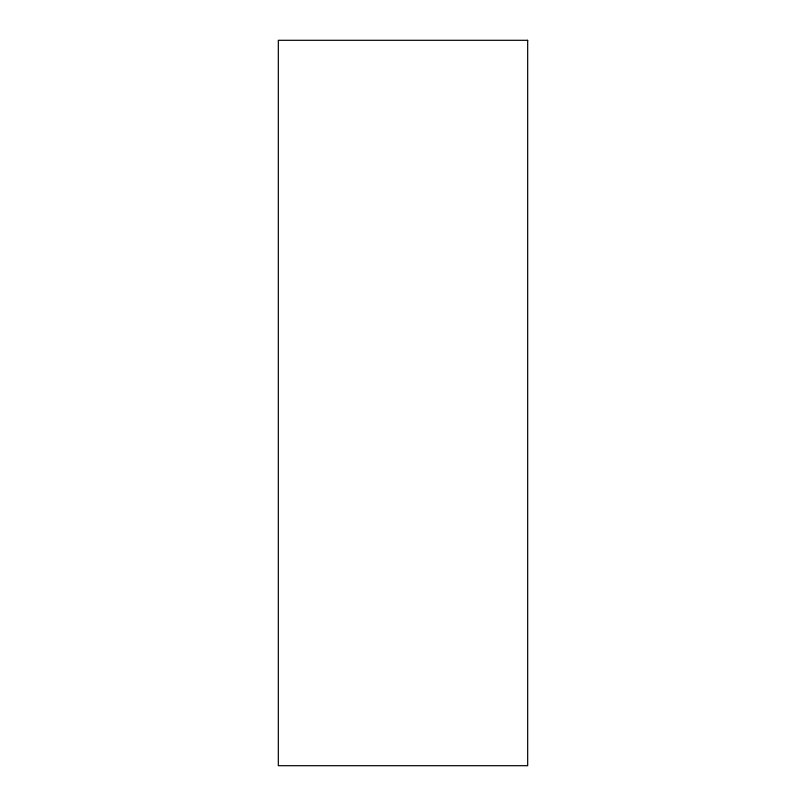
<?xml version="1.0" encoding="UTF-8"?>
<svg xmlns="http://www.w3.org/2000/svg" width="806" height="806" viewBox="0 0 806 806"><rect width="100%" height="100%" fill="white"/><g stroke="black" fill="none" stroke-linecap="round" stroke-linejoin="round"><path stroke-width="1.21" d="M527.678 40.3L278.322 40.3L278.322 765.7L527.678 765.7L527.678 40.3"/></g></svg>
